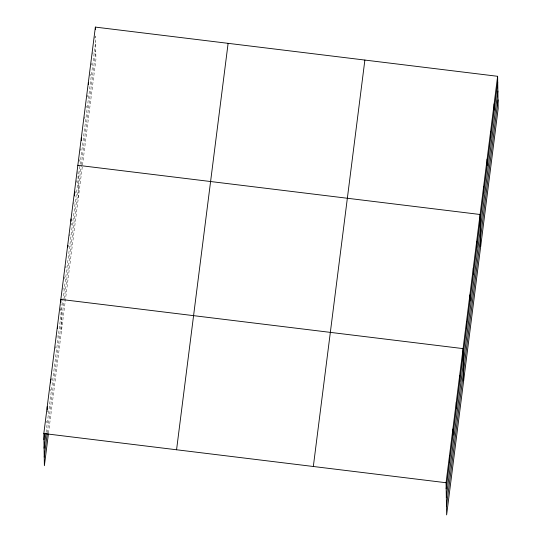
<?xml version="1.0" encoding="UTF-8"?>
<svg xmlns="http://www.w3.org/2000/svg" width="542" height="542" viewBox="0 0 542 542"><rect width="100%" height="100%" fill="white"/><g stroke="black" fill="none" stroke-linecap="round" stroke-linejoin="round"><path stroke-width="0.41" stroke-dasharray="2.71 2.03" d="M46.056 422.848L46.266 421.168M47.439 411.947L47.649 410.274M50.094 390.992L50.304 389.319M51.476 380.098L51.686 378.418M55.514 348.242L55.731 346.568M56.896 337.341L57.113 335.667M60.304 310.519L60.514 308.845M60.941 305.492L61.151 303.811M62.96 289.563L63.17 287.883M64.342 278.663L64.552 276.989M65.724 267.768L65.934 266.088M68.38 246.813L68.597 245.133M69.762 235.912L69.979 234.239M71.144 225.018L71.361 223.338M73.807 204.056L74.017 202.383M75.189 193.162L75.399 191.482M76.571 182.261L76.781 180.588M79.227 161.32L79.437 159.639M80.609 150.432L80.819 148.752M84.64 118.603L84.857 116.93M86.022 107.716L86.232 106.042M87.404 96.828L87.614 95.155M90.06 75.894L90.27 74.213M91.442 65.006L91.652 63.326M92.824 54.119L93.034 52.439M94.836 38.204L95.053 36.531M46.097 432.292L95.629 41.788M47.317 432.78L64.22 299.496M64.329 298.656L81.232 165.391M81.334 164.558L95.785 50.657M48.529 433.004L95.934 59.268L95.528 36.05M77.953 171.367L78.407 197.451M60.975 307.639L61.395 331.575"/><path stroke-width="0.81" d="M48.421 433.844L44.383 465.7L43.821 433.532L95.372 27.1L497.617 76.3L498.179 108.468L446.628 514.9L446.066 482.732L497.617 76.3M43.929 439.616L44.674 433.742M44.078 448.22L45.995 433.133M44.234 457.089L47.208 433.62M176.563 449.772L228.114 43.34M313.33 466.499L364.874 60.067M446.174 488.816L497.725 82.384M446.323 497.421L497.874 90.988M446.479 506.289L498.03 99.857M77.845 165.29L480.09 214.49L480.652 246.651M43.821 433.532L446.066 482.732M494.114 103.942L494.216 110.019M490.605 131.577L490.713 137.654M487.102 159.213L487.204 165.296M483.593 186.855L483.701 192.932M476.689 241.312L476.791 247.396M473.288 268.141L473.39 274.218M469.88 294.963L469.989 301.04M466.479 321.785L466.587 327.869M463.64 380.775L463.078 348.614L60.833 299.408L60.887 302.45M459.677 375.437L459.785 381.514M456.276 402.259L456.378 408.343M452.875 429.088L452.976 435.165M449.467 455.91L449.575 461.987M95.372 27.1L95.412 29.376M88.36 82.377L88.4 84.654M81.347 137.648L81.402 140.69M74.444 192.112L74.511 195.913M71.043 218.934L71.077 221.217M67.635 245.763L67.662 247.281M57.432 326.237L57.472 328.513M50.63 379.888L50.677 382.923M47.222 406.71L47.276 409.752"/></g></svg>
